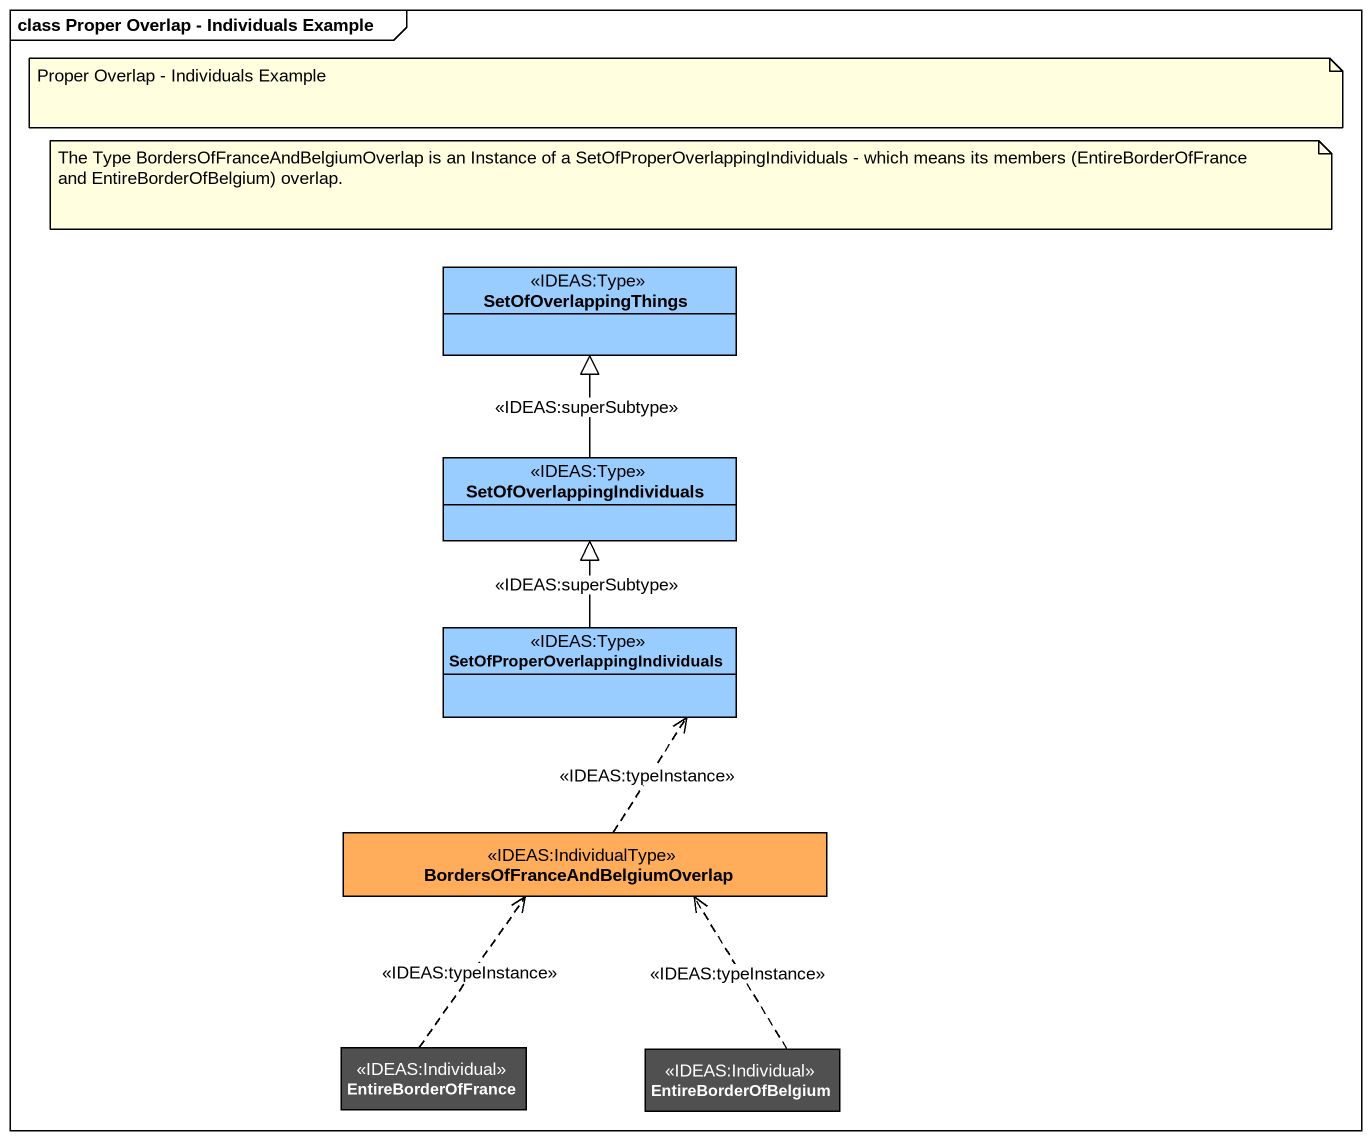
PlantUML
@startuml
mainframe class Proper Overlap - Individuals Example
hide circle
hide empty members
class SetOfOverlappingThings <<IDEAS:Type>> #99CCFF
class SetOfOverlappingIndividuals <<IDEAS:Type>> #99CCFF
class "SetOfProperOverlappingIndividuals" as SetOfProperOverlappingIndivi <<IDEAS:Type>> #99CCFF
class "BordersOfFranceAndBelgiumOverlap" as BordersOfFranceAndBelgiumOve <<IDEAS:IndividualType>> #FFAD5B
class EntireBorderOfFrance <<IDEAS:Individual>> #505050
class EntireBorderOfBelgium <<IDEAS:Individual>> #505050
SetOfOverlappingIndividuals -up-|> SetOfOverlappingThings : <<IDEAS:superSubtype>>
SetOfProperOverlappingIndivi -up-|> SetOfOverlappingIndividuals : <<IDEAS:superSubtype>>
BordersOfFranceAndBelgiumOve .up.> SetOfProperOverlappingIndivi : <<IDEAS:typeInstance>>
EntireBorderOfFrance .up.> BordersOfFranceAndBelgiumOve : <<IDEAS:typeInstance>>
EntireBorderOfBelgium .up.> BordersOfFranceAndBelgiumOve : <<IDEAS:typeInstance>>
note as N1
  Proper Overlap - Individuals Example
end note
note as N2
  The Type BordersOfFranceAndBelgiumOverlap is an Instance of a SetOfProperOverlappingIndividuals - which means its members (EntireBorderOfFrance and EntireBorderOfBelgium) overlap.
end note
@enduml
